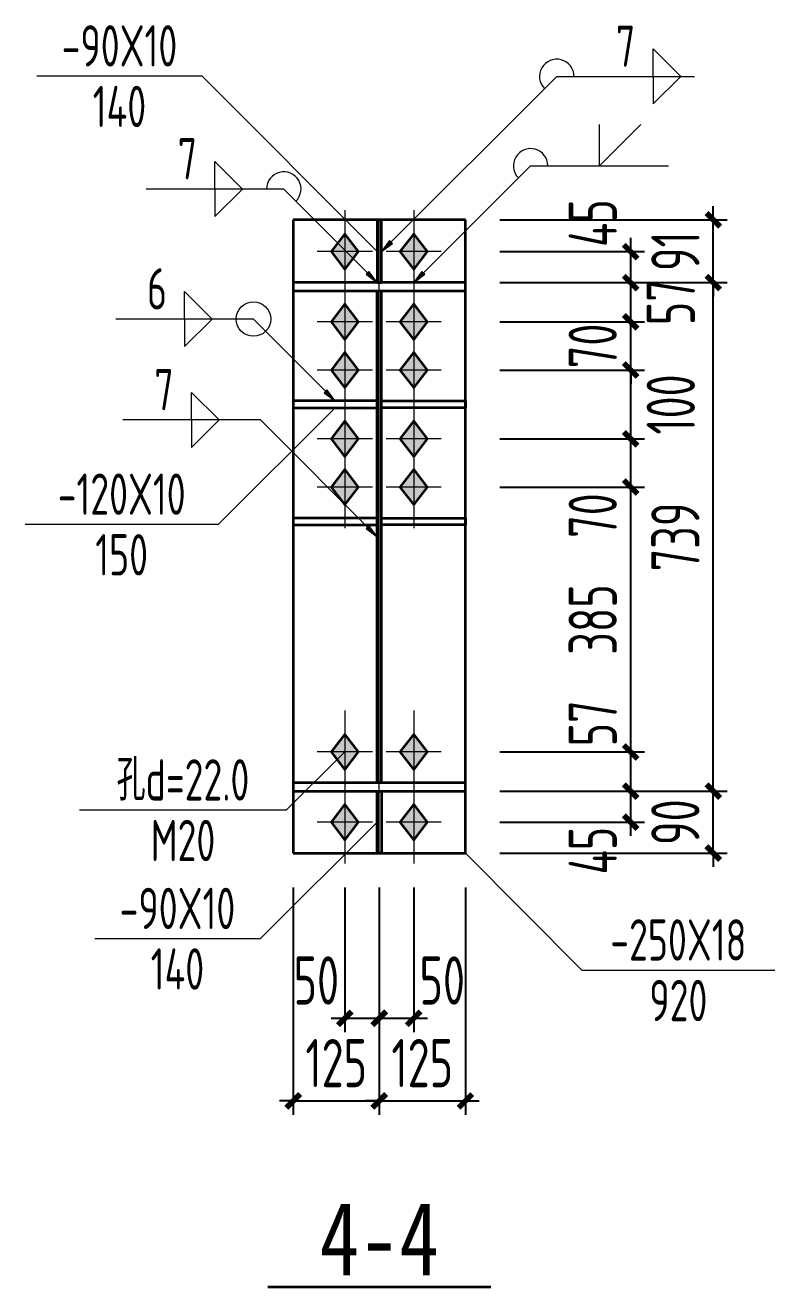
# Model space of a CAD drawing. Extents: x 899043 to 2598688, y -137197 to 211789.
# Drawn here: x 2052266 to 2060428, y 70065 to 83810 of the extents above; entities that cross this region are included whole.
import ezdxf
from ezdxf.enums import TextEntityAlignment as Align

# ---------------------------------------------------------------- set-up
doc = ezdxf.new("R2010")
doc.units = 0
doc.header["$LTSCALE"] = 1500
doc.header["$MEASUREMENT"] = 0
doc.linetypes.add('线型6', pattern=[8.75, 5, -1.25, 1.25, -1.25])
for name, color, linetype, lineweight in [('10', 7, 'Continuous', 35), ('20', 2, 'Continuous', 35), ('尺寸标注', 9, 'Continuous', 18), ('焊缝标注', 9, 'Continuous', 18), ('螺栓孔标注', 9, 'Continuous', 18), ('钢板标注', 9, 'Continuous', 18)]:
    doc.layers.add(name, color=color, linetype=linetype, lineweight=lineweight)
doc.layers.add('PUB_TEXT', color=7, linetype='Continuous')
doc.styles.add('TSSD_Dimension', font='Tssdeng.shx', dxfattribs={"width": 0.7, "bigfont": 'hztxt.shx'})
doc.styles.add('仿宋体', font='', dxfattribs={"width": 0.8})
doc.styles.get('仿宋体').set_extended_font_data('SimSun')
doc.dimstyles.new('TSSD_150_150', dxfattribs={"dimtxt": 525, "dimasz": 150, "dimexe": 150, "dimexo": 375, "dimgap": 150, "dimtad": 1, "dimdec": 0, "dimzin": 0, "dimdsep": 46, "dimtxsty": 'TSSD_Dimension', "dimblk": 'ARCHTICK', "dimblk1": 'ARCHTICK', "dimblk2": 'ARCHTICK', "dimcen": 0, "dimdle": 150, "dimclrt": 7, "dimadec": 0, "dimazin": 0, "dimtfac": 1, "dimtdec": 0, "dimtix": 1, "dimtmove": 2, "dimatfit": 3, "dimfxl": 0, "dimtolj": 1, "dimtzin": 0, "dimarcsym": 0})

# ---------------------------------------------------------------- blocks, each defined once
blk = doc.blocks.new('_ArchTick')
at = {"color": 0, "linetype": 'ByBlock', "const_width": 0.4}
blk.add_lwpolyline([(-0.5, -0.5), (0.5, 0.5)], dxfattribs=at)
blk = doc.blocks.new('*D54')
at = {"layer": 'Defpoints', "color": 0, "linetype": 'Continuous'}
for p in [(2057059, 81343), (2058859, 81343), (2057059, 81006)]:
    blk.add_point(p, dxfattribs=at)
at = {"layer": '尺寸标注', "color": 0, "linetype": 'Continuous', "lineweight": -2}
for p, q in [((2058859, 80856), (2058859, 81493)), ((2057434, 81343), (2059009, 81343)), ((2057434, 81006), (2059009, 81006))]:
    blk.add_line(p, q, dxfattribs=at)
at = {"layer": '尺寸标注', "color": 0, "linetype": 'Continuous', "lineweight": -2, "xscale": 150, "yscale": 150, "zscale": 150}
for p, rotation in [((2058859, 81343), 90), ((2058859, 81006), 270)]:
    blk.add_blockref('_ArchTick', p, dxfattribs=dict(at, rotation=rotation))
at = {"layer": '尺寸标注', "color": 7, "linetype": 'Continuous', "lineweight": 18, "insert": (2058446, 81654), "char_height": 525, "attachment_point": 5, "rotation": 90, "style": 'TSSD_Dimension'}
blk.add_mtext('\\A1;45', dxfattribs=at)
blk = doc.blocks.new('*D55')
at = {"layer": 'Defpoints', "color": 0, "linetype": 'Continuous'}
for p in [(2057059, 81006), (2058859, 81006), (2057059, 80578)]:
    blk.add_point(p, dxfattribs=at)
at = {"layer": '尺寸标注', "color": 0, "linetype": 'Continuous', "lineweight": -2}
for p, q in [((2058859, 80428), (2058859, 81156)), ((2057434, 81006), (2059009, 81006)), ((2057434, 80578), (2059009, 80578))]:
    blk.add_line(p, q, dxfattribs=at)
at = {"layer": '尺寸标注', "color": 0, "linetype": 'Continuous', "lineweight": -2, "xscale": 150, "yscale": 150, "zscale": 150}
for p, rotation in [((2058859, 81006), 90), ((2058859, 80578), 270)]:
    blk.add_blockref('_ArchTick', p, dxfattribs=dict(at, rotation=rotation))
at = {"layer": '尺寸标注', "color": 7, "linetype": 'Continuous', "lineweight": 18, "insert": (2059296, 80792), "char_height": 525, "attachment_point": 5, "rotation": 90, "style": 'TSSD_Dimension'}
blk.add_mtext('\\A1;57', dxfattribs=at)
blk = doc.blocks.new('*D56')
at = {"layer": 'Defpoints', "color": 0, "linetype": 'Continuous'}
for p in [(2057059, 79303), (2058859, 79303), (2057059, 78778)]:
    blk.add_point(p, dxfattribs=at)
at = {"layer": '尺寸标注', "color": 0, "linetype": 'Continuous', "lineweight": -2}
for p, q in [((2058859, 78628), (2058859, 79453)), ((2057434, 79303), (2059009, 79303)), ((2057434, 78778), (2059009, 78778))]:
    blk.add_line(p, q, dxfattribs=at)
at = {"layer": '尺寸标注', "color": 0, "linetype": 'Continuous', "lineweight": -2, "xscale": 150, "yscale": 150, "zscale": 150}
for p, rotation in [((2058859, 79303), 90), ((2058859, 78778), 270)]:
    blk.add_blockref('_ArchTick', p, dxfattribs=dict(at, rotation=rotation))
at = {"layer": '尺寸标注', "color": 7, "linetype": 'Continuous', "lineweight": 18, "insert": (2058446, 78468), "char_height": 525, "attachment_point": 5, "rotation": 90, "style": 'TSSD_Dimension'}
blk.add_mtext('\\A1;70', dxfattribs=at)
blk = doc.blocks.new('*D57')
at = {"layer": 'Defpoints', "color": 0, "linetype": 'Continuous'}
for p in [(2057059, 80053), (2058859, 80053), (2057059, 79303)]:
    blk.add_point(p, dxfattribs=at)
at = {"layer": '尺寸标注', "color": 0, "linetype": 'Continuous', "lineweight": -2}
for p, q in [((2058859, 79153), (2058859, 80203)), ((2057434, 80053), (2059009, 80053)), ((2057434, 79303), (2059009, 79303))]:
    blk.add_line(p, q, dxfattribs=at)
at = {"layer": '尺寸标注', "color": 0, "linetype": 'Continuous', "lineweight": -2, "xscale": 150, "yscale": 150, "zscale": 150}
for p, rotation in [((2058859, 80053), 90), ((2058859, 79303), 270)]:
    blk.add_blockref('_ArchTick', p, dxfattribs=dict(at, rotation=rotation))
at = {"layer": '尺寸标注', "color": 7, "linetype": 'Continuous', "lineweight": 18, "insert": (2059296, 79678), "char_height": 525, "attachment_point": 5, "rotation": 90, "style": 'TSSD_Dimension'}
blk.add_mtext('\\A1;100', dxfattribs=at)
blk = doc.blocks.new('*D58')
at = {"layer": 'Defpoints', "color": 0, "linetype": 'Continuous'}
for p in [(2057059, 80578), (2058859, 80578), (2057059, 80053)]:
    blk.add_point(p, dxfattribs=at)
at = {"layer": '尺寸标注', "color": 0, "linetype": 'Continuous', "lineweight": -2}
for p, q in [((2058859, 80578), (2058859, 80728)), ((2057434, 80578), (2059009, 80578)), ((2058859, 80053), (2058859, 80578)), ((2057434, 80053), (2059009, 80053)), ((2058859, 80053), (2058859, 79903))]:
    blk.add_line(p, q, dxfattribs=at)
at = {"layer": '尺寸标注', "color": 0, "linetype": 'Continuous', "lineweight": -2, "xscale": 150, "yscale": 150, "zscale": 150}
for p, rotation in [((2058859, 80578), 270), ((2058859, 80053), 90)]:
    blk.add_blockref('_ArchTick', p, dxfattribs=dict(at, rotation=rotation))
at = {"layer": '尺寸标注', "color": 7, "linetype": 'Continuous', "lineweight": 18, "insert": (2058446, 80316), "char_height": 525, "attachment_point": 5, "rotation": 90, "style": 'TSSD_Dimension'}
blk.add_mtext('\\A1;70', dxfattribs=at)
blk = doc.blocks.new('*D59')
at = {"layer": 'Defpoints', "color": 0, "linetype": 'Continuous'}
for p in [(2057059, 75465), (2058859, 75465), (2057059, 75127)]:
    blk.add_point(p, dxfattribs=at)
at = {"layer": '尺寸标注', "color": 0, "linetype": 'Continuous', "lineweight": -2}
for p, q in [((2058859, 74977), (2058859, 75615)), ((2057434, 75465), (2059009, 75465)), ((2057434, 75127), (2059009, 75127))]:
    blk.add_line(p, q, dxfattribs=at)
at = {"layer": '尺寸标注', "color": 0, "linetype": 'Continuous', "lineweight": -2, "xscale": 150, "yscale": 150, "zscale": 150}
for p, rotation in [((2058859, 75465), 90), ((2058859, 75127), 270)]:
    blk.add_blockref('_ArchTick', p, dxfattribs=dict(at, rotation=rotation))
at = {"layer": '尺寸标注', "color": 7, "linetype": 'Continuous', "lineweight": 18, "insert": (2058446, 74817), "char_height": 525, "attachment_point": 5, "rotation": 90, "style": 'TSSD_Dimension'}
blk.add_mtext('\\A1;45', dxfattribs=at)
blk = doc.blocks.new('*D60')
at = {"layer": 'Defpoints', "color": 0, "linetype": 'Continuous'}
for p in [(2057059, 75892), (2058859, 75892), (2057059, 75465)]:
    blk.add_point(p, dxfattribs=at)
at = {"layer": '尺寸标注', "color": 0, "linetype": 'Continuous', "lineweight": -2}
for p, q in [((2058859, 75315), (2058859, 76042)), ((2057434, 75892), (2059009, 75892)), ((2057434, 75465), (2059009, 75465))]:
    blk.add_line(p, q, dxfattribs=at)
at = {"layer": '尺寸标注', "color": 0, "linetype": 'Continuous', "lineweight": -2, "xscale": 150, "yscale": 150, "zscale": 150}
for p, rotation in [((2058859, 75892), 90), ((2058859, 75465), 270)]:
    blk.add_blockref('_ArchTick', p, dxfattribs=dict(at, rotation=rotation))
at = {"layer": '尺寸标注', "color": 7, "linetype": 'Continuous', "lineweight": 18, "insert": (2058446, 76203), "char_height": 525, "attachment_point": 5, "rotation": 90, "style": 'TSSD_Dimension'}
blk.add_mtext('\\A1;57', dxfattribs=at)
blk = doc.blocks.new('*D61')
at = {"layer": 'Defpoints', "color": 0, "linetype": 'Continuous'}
for p in [(2057059, 78778), (2058859, 78778), (2057059, 75892)]:
    blk.add_point(p, dxfattribs=at)
at = {"layer": '尺寸标注', "color": 0, "linetype": 'Continuous', "lineweight": -2}
for p, q in [((2058859, 75742), (2058859, 78928)), ((2057434, 78778), (2059009, 78778)), ((2057434, 75892), (2059009, 75892))]:
    blk.add_line(p, q, dxfattribs=at)
at = {"layer": '尺寸标注', "color": 0, "linetype": 'Continuous', "lineweight": -2, "xscale": 150, "yscale": 150, "zscale": 150}
for p, rotation in [((2058859, 78778), 90), ((2058859, 75892), 270)]:
    blk.add_blockref('_ArchTick', p, dxfattribs=dict(at, rotation=rotation))
at = {"layer": '尺寸标注', "color": 7, "linetype": 'Continuous', "lineweight": 18, "insert": (2058446, 77335), "char_height": 525, "attachment_point": 5, "rotation": 90, "style": 'TSSD_Dimension'}
blk.add_mtext('\\A1;385', dxfattribs=at)
blk = doc.blocks.new('*D62')
at = {"layer": 'Defpoints', "color": 0, "linetype": 'Continuous'}
for p in [(2055746, 74790), (2056121, 74790), (2056121, 72990)]:
    blk.add_point(p, dxfattribs=at)
at = {"layer": '尺寸标注', "color": 0, "linetype": 'Continuous', "lineweight": -2}
for p, q in [((2055746, 74415), (2055746, 72840)), ((2056121, 74415), (2056121, 72840)), ((2055596, 72990), (2056271, 72990))]:
    blk.add_line(p, q, dxfattribs=at)
at = {"layer": '尺寸标注', "color": 0, "linetype": 'Continuous', "lineweight": -2, "xscale": 150, "yscale": 150, "zscale": 150, "rotation": 180}
blk.add_blockref('_ArchTick', (2055746, 72990), dxfattribs=at)
at = {"layer": '尺寸标注', "color": 0, "linetype": 'Continuous', "lineweight": -2, "xscale": 150, "yscale": 150, "zscale": 150}
blk.add_blockref('_ArchTick', (2056121, 72990), dxfattribs=at)
at = {"layer": '尺寸标注', "color": 7, "linetype": 'Continuous', "lineweight": 18, "insert": (2055436, 73402), "char_height": 525, "attachment_point": 5, "style": 'TSSD_Dimension'}
blk.add_mtext('\\A1;50', dxfattribs=at)
blk = doc.blocks.new('*D63')
at = {"layer": 'Defpoints', "color": 0, "linetype": 'Continuous'}
for p in [(2056121, 74790), (2056496, 74790), (2056496, 72990)]:
    blk.add_point(p, dxfattribs=at)
at = {"layer": '尺寸标注', "color": 0, "linetype": 'Continuous', "lineweight": -2}
for p, q in [((2056121, 74415), (2056121, 72840)), ((2056496, 74415), (2056496, 72840)), ((2055971, 72990), (2056646, 72990))]:
    blk.add_line(p, q, dxfattribs=at)
at = {"layer": '尺寸标注', "color": 0, "linetype": 'Continuous', "lineweight": -2, "xscale": 150, "yscale": 150, "zscale": 150, "rotation": 180}
blk.add_blockref('_ArchTick', (2056121, 72990), dxfattribs=at)
at = {"layer": '尺寸标注', "color": 0, "linetype": 'Continuous', "lineweight": -2, "xscale": 150, "yscale": 150, "zscale": 150}
blk.add_blockref('_ArchTick', (2056496, 72990), dxfattribs=at)
at = {"layer": '尺寸标注', "color": 7, "linetype": 'Continuous', "lineweight": 18, "insert": (2056807, 73402), "char_height": 525, "attachment_point": 5, "style": 'TSSD_Dimension'}
blk.add_mtext('\\A1;50', dxfattribs=at)
blk = doc.blocks.new('*D64')
at = {"layer": 'Defpoints', "color": 0, "linetype": 'Continuous'}
for p in [(2055184, 74790), (2056121, 74790), (2056121, 72090)]:
    blk.add_point(p, dxfattribs=at)
at = {"layer": '尺寸标注', "color": 0, "linetype": 'Continuous', "lineweight": -2}
for p, q in [((2055184, 74415), (2055184, 71940)), ((2056121, 74415), (2056121, 71940)), ((2055184, 72090), (2055034, 72090)), ((2055184, 72090), (2056121, 72090)), ((2056121, 72090), (2056271, 72090))]:
    blk.add_line(p, q, dxfattribs=at)
at = {"layer": '尺寸标注', "color": 0, "linetype": 'Continuous', "lineweight": -2, "xscale": 150, "yscale": 150, "zscale": 150}
blk.add_blockref('_ArchTick', (2055184, 72090), dxfattribs=at)
at = {"layer": '尺寸标注', "color": 0, "linetype": 'Continuous', "lineweight": -2, "xscale": 150, "yscale": 150, "zscale": 150, "rotation": 180}
blk.add_blockref('_ArchTick', (2056121, 72090), dxfattribs=at)
at = {"layer": '尺寸标注', "color": 7, "linetype": 'Continuous', "lineweight": 18, "insert": (2055653, 72502), "char_height": 525, "attachment_point": 5, "style": 'TSSD_Dimension'}
blk.add_mtext('\\A1;125', dxfattribs=at)
blk = doc.blocks.new('*D65')
at = {"layer": 'Defpoints', "color": 0, "linetype": 'Continuous'}
for p in [(2056121, 74790), (2057059, 74790), (2057059, 72090)]:
    blk.add_point(p, dxfattribs=at)
at = {"layer": '尺寸标注', "color": 0, "linetype": 'Continuous', "lineweight": -2}
for p, q in [((2056121, 74415), (2056121, 71940)), ((2057059, 74415), (2057059, 71940)), ((2056121, 72090), (2055971, 72090)), ((2056121, 72090), (2057059, 72090)), ((2057059, 72090), (2057209, 72090))]:
    blk.add_line(p, q, dxfattribs=at)
at = {"layer": '尺寸标注', "color": 0, "linetype": 'Continuous', "lineweight": -2, "xscale": 150, "yscale": 150, "zscale": 150}
blk.add_blockref('_ArchTick', (2056121, 72090), dxfattribs=at)
at = {"layer": '尺寸标注', "color": 0, "linetype": 'Continuous', "lineweight": -2, "xscale": 150, "yscale": 150, "zscale": 150, "rotation": 180}
blk.add_blockref('_ArchTick', (2057059, 72090), dxfattribs=at)
at = {"layer": '尺寸标注', "color": 7, "linetype": 'Continuous', "lineweight": 18, "insert": (2056590, 72502), "char_height": 525, "attachment_point": 5, "style": 'TSSD_Dimension'}
blk.add_mtext('\\A1;125', dxfattribs=at)
blk = doc.blocks.new('*D66')
at = {"layer": 'Defpoints', "color": 0, "linetype": 'Continuous'}
for p in [(2057059, 75465), (2059759, 75465), (2057059, 74790)]:
    blk.add_point(p, dxfattribs=at)
at = {"layer": '尺寸标注', "color": 0, "linetype": 'Continuous', "lineweight": -2}
for p, q in [((2059759, 75465), (2059759, 75615)), ((2057434, 75465), (2059909, 75465)), ((2059759, 74790), (2059759, 75465)), ((2057434, 74790), (2059909, 74790)), ((2059759, 74790), (2059759, 74640))]:
    blk.add_line(p, q, dxfattribs=at)
at = {"layer": '尺寸标注', "color": 0, "linetype": 'Continuous', "lineweight": -2, "xscale": 150, "yscale": 150, "zscale": 150}
for p, rotation in [((2059759, 75465), 270), ((2059759, 74790), 90)]:
    blk.add_blockref('_ArchTick', p, dxfattribs=dict(at, rotation=rotation))
at = {"layer": '尺寸标注', "color": 7, "linetype": 'Continuous', "lineweight": 18, "insert": (2059346, 75127), "char_height": 525, "attachment_point": 5, "rotation": 90, "style": 'TSSD_Dimension'}
blk.add_mtext('\\A1;90', dxfattribs=at)
blk = doc.blocks.new('*D67')
at = {"layer": 'Defpoints', "color": 0, "linetype": 'Continuous'}
for p in [(2057059, 81006), (2059759, 81006), (2057059, 75465)]:
    blk.add_point(p, dxfattribs=at)
at = {"layer": '尺寸标注', "color": 0, "linetype": 'Continuous', "lineweight": -2}
for p, q in [((2059759, 75315), (2059759, 81156)), ((2057434, 81006), (2059909, 81006)), ((2057434, 75465), (2059909, 75465))]:
    blk.add_line(p, q, dxfattribs=at)
at = {"layer": '尺寸标注', "color": 0, "linetype": 'Continuous', "lineweight": -2, "xscale": 150, "yscale": 150, "zscale": 150}
for p, rotation in [((2059759, 81006), 90), ((2059759, 75465), 270)]:
    blk.add_blockref('_ArchTick', p, dxfattribs=dict(at, rotation=rotation))
at = {"layer": '尺寸标注', "color": 7, "linetype": 'Continuous', "lineweight": 18, "insert": (2059346, 78235), "char_height": 525, "attachment_point": 5, "rotation": 90, "style": 'TSSD_Dimension'}
blk.add_mtext('\\A1;739', dxfattribs=at)
blk = doc.blocks.new('*D68')
at = {"layer": 'Defpoints', "color": 0, "linetype": 'Continuous'}
for p in [(2057059, 81690), (2059759, 81690), (2057059, 81006)]:
    blk.add_point(p, dxfattribs=at)
at = {"layer": '尺寸标注', "color": 0, "linetype": 'Continuous', "lineweight": -2}
for p, q in [((2059759, 81690), (2059759, 81840)), ((2057434, 81690), (2059909, 81690)), ((2059759, 81006), (2059759, 81690)), ((2057434, 81006), (2059909, 81006)), ((2059759, 81006), (2059759, 80856))]:
    blk.add_line(p, q, dxfattribs=at)
at = {"layer": '尺寸标注', "color": 0, "linetype": 'Continuous', "lineweight": -2, "xscale": 150, "yscale": 150, "zscale": 150}
for p, rotation in [((2059759, 81690), 270), ((2059759, 81006), 90)]:
    blk.add_blockref('_ArchTick', p, dxfattribs=dict(at, rotation=rotation))
at = {"layer": '尺寸标注', "color": 7, "linetype": 'Continuous', "lineweight": 18, "insert": (2059346, 81348), "char_height": 525, "attachment_point": 5, "rotation": 90, "style": 'TSSD_Dimension'}
blk.add_mtext('\\A1;91', dxfattribs=at)

msp = doc.modelspace()

# ---------------------------------------------------------------- hatches: boundary and pattern name
at = {"layer": '10'}
for points in [[(2055746.3, 81538.4), (2055596.3, 81343.4), (2055746.3, 81148.4), (2055896.3, 81343.4)], [(2056496.3, 81538.4), (2056346.3, 81343.4), (2056496.3, 81148.4), (2056646.3, 81343.4)], [(2055746.3, 80773.4), (2055596.3, 80578.4), (2055746.3, 80383.4), (2055896.3, 80578.4)], [(2056496.3, 80773.4), (2056346.3, 80578.4), (2056496.3, 80383.4), (2056646.3, 80578.4)], [(2055746.3, 80248.4), (2055596.3, 80053.4), (2055746.3, 79858.4), (2055896.3, 80053.4)], [(2056496.3, 80248.4), (2056346.3, 80053.4), (2056496.3, 79858.4), (2056646.3, 80053.4)], [(2055746.3, 79498.4), (2055596.3, 79303.4), (2055746.3, 79108.4), (2055896.3, 79303.4)], [(2056496.3, 79498.4), (2056346.3, 79303.4), (2056496.3, 79108.4), (2056646.3, 79303.4)], [(2055746.3, 78973.4), (2055596.3, 78778.4), (2055746.3, 78583.4), (2055896.3, 78778.4)], [(2056496.3, 78973.4), (2056346.3, 78778.4), (2056496.3, 78583.4), (2056646.3, 78778.4)], [(2055746.3, 76087.5), (2055596.3, 75892.5), (2055746.3, 75697.5), (2055896.3, 75892.5)], [(2056496.3, 76087.5), (2056346.3, 75892.5), (2056496.3, 75697.5), (2056646.3, 75892.5)], [(2055746.3, 75322.5), (2055596.3, 75127.5), (2055746.3, 74932.5), (2055896.3, 75127.5)], [(2056496.3, 75322.5), (2056346.3, 75127.5), (2056496.3, 74932.5), (2056646.3, 75127.5)]]:
    msp.add_hatch(color=1, dxfattribs=at).paths.add_polyline_path(points)
at = {"layer": '焊缝标注'}
for points in [[(2056143.8, 81343.4), (2056265.8, 81433.5), (2056234, 81465.3)], [(2056098.8, 81005.9), (2056008.8, 81128), (2055976.9, 81096.2)], [(2056496.3, 81005.9), (2056618.3, 81096), (2056586.5, 81127.8)], [(2055641.3, 79715.9), (2055551.3, 79838), (2055519.4, 79806.2)], [(2056098.8, 78235.4), (2056008.8, 78357.5), (2055976.9, 78325.7)]]:
    msp.add_hatch(color=256, dxfattribs=at).paths.add_polyline_path(points)

# ---------------------------------------------------------------- linework, layer by layer
at = {"layer": '10', "color": 9, "lineweight": 18, "ltscale": 2}
for p, q in [((2055746.3, 81793.4), (2055746.3, 80893.4)), ((2056496.3, 81793.4), (2056496.3, 80893.4)), ((2056046.3, 81343.4), (2055446.3, 81343.4)), ((2056796.3, 81343.4), (2056196.3, 81343.4)), ((2055746.3, 81028.4), (2055746.3, 80128.4)), ((2056496.3, 81028.4), (2056496.3, 80128.4)), ((2056046.3, 80578.4), (2055446.3, 80578.4)), ((2056796.3, 80578.4), (2056196.3, 80578.4)), ((2055746.3, 80503.4), (2055746.3, 79603.4)), ((2056496.3, 80503.4), (2056496.3, 79603.4)), ((2056046.3, 80053.4), (2055446.3, 80053.4)), ((2056796.3, 80053.4), (2056196.3, 80053.4)), ((2055746.3, 79753.4), (2055746.3, 78853.4)), ((2056496.3, 79753.4), (2056496.3, 78853.4)), ((2056046.3, 79303.4), (2055446.3, 79303.4)), ((2055746.3, 79228.4), (2055746.3, 78328.4)), ((2056796.3, 79303.4), (2056196.3, 79303.4)), ((2056496.3, 79228.4), (2056496.3, 78328.4)), ((2056046.3, 78778.4), (2055446.3, 78778.4)), ((2056796.3, 78778.4), (2056196.3, 78778.4)), ((2055746.3, 76342.5), (2055746.3, 75442.5)), ((2056496.3, 76342.5), (2056496.3, 75442.5)), ((2056046.3, 75892.5), (2055446.3, 75892.5)), ((2056796.3, 75892.5), (2056196.3, 75892.5)), ((2055746.3, 75577.5), (2055746.3, 74677.5)), ((2056496.3, 75577.5), (2056496.3, 74677.5)), ((2056046.3, 75127.5), (2055446.3, 75127.5)), ((2056796.3, 75127.5), (2056196.3, 75127.5))]:
    msp.add_line(p, q, dxfattribs=at)
at = {"layer": '10', "linetype": '线型6', "lineweight": 18, "ltscale": 2}
msp.add_line((2056121.3, 74775), (2056121.3, 81705), dxfattribs=at)
at = {"layer": '10', "color": 3, "lineweight": 35, "ltscale": 2}
for p, q in [((2057058.8, 81005.9), (2055183.8, 81005.9)), ((2055183.8, 81005.9), (2055183.8, 80915.9)), ((2057058.8, 80915.9), (2057058.8, 81005.9)), ((2055183.8, 80915.9), (2057058.8, 80915.9)), ((2056098.8, 75555), (2056098.8, 80915.9)), ((2056143.8, 75555), (2056143.8, 80915.9)), ((2057058.8, 75555), (2055183.8, 75555)), ((2055183.8, 75555), (2055183.8, 75465)), ((2055183.8, 75465), (2057058.8, 75465)), ((2057058.8, 75465), (2057058.8, 75555))]:
    msp.add_line(p, q, dxfattribs=at)
at = {"layer": '10', "lineweight": 35, "ltscale": 2}
msp.add_line((2054906.3, 70065), (2057336.3, 70065), dxfattribs=at)
at = {"layer": '10', "color": 1, "linetype": 'Continuous'}
for points in [[(2055746.3, 81538.4), (2055596.3, 81343.4), (2055746.3, 81148.4), (2055896.3, 81343.4)], [(2056496.3, 81538.4), (2056346.3, 81343.4), (2056496.3, 81148.4), (2056646.3, 81343.4)], [(2055746.3, 80773.4), (2055596.3, 80578.4), (2055746.3, 80383.4), (2055896.3, 80578.4)], [(2056496.3, 80773.4), (2056346.3, 80578.4), (2056496.3, 80383.4), (2056646.3, 80578.4)], [(2055746.3, 80248.4), (2055596.3, 80053.4), (2055746.3, 79858.4), (2055896.3, 80053.4)], [(2056496.3, 80248.4), (2056346.3, 80053.4), (2056496.3, 79858.4), (2056646.3, 80053.4)], [(2055746.3, 79498.4), (2055596.3, 79303.4), (2055746.3, 79108.4), (2055896.3, 79303.4)], [(2056496.3, 79498.4), (2056346.3, 79303.4), (2056496.3, 79108.4), (2056646.3, 79303.4)], [(2055746.3, 78973.4), (2055596.3, 78778.4), (2055746.3, 78583.4), (2055896.3, 78778.4)], [(2056496.3, 78973.4), (2056346.3, 78778.4), (2056496.3, 78583.4), (2056646.3, 78778.4)], [(2055746.3, 76087.5), (2055596.3, 75892.5), (2055746.3, 75697.5), (2055896.3, 75892.5)], [(2056496.3, 76087.5), (2056346.3, 75892.5), (2056496.3, 75697.5), (2056646.3, 75892.5)], [(2055746.3, 75322.5), (2055596.3, 75127.5), (2055746.3, 74932.5), (2055896.3, 75127.5)], [(2056496.3, 75322.5), (2056346.3, 75127.5), (2056496.3, 74932.5), (2056646.3, 75127.5)]]:
    msp.add_lwpolyline(points, close=True, dxfattribs=at)
at = {"layer": '20', "lineweight": 35, "ltscale": 2}
for p, q in [((2057058.8, 81690), (2055183.8, 81690)), ((2055183.8, 81690), (2055183.8, 74790)), ((2056143.8, 81680.9), (2056098.8, 81680.9)), ((2056098.8, 81680.9), (2056098.8, 81005.9)), ((2056143.8, 81005.9), (2056143.8, 81680.9)), ((2057058.8, 74790), (2057058.8, 81690)), ((2056098.8, 81005.9), (2056143.8, 81005.9)), ((2056098.8, 79715.9), (2055183.8, 79715.9)), ((2055183.8, 79715.9), (2055183.8, 79640.9)), ((2055183.8, 79640.9), (2056098.8, 79640.9)), ((2056098.8, 79640.9), (2056098.8, 79715.9)), ((2056143.8, 79715.9), (2057058.8, 79715.9)), ((2056143.8, 79640.9), (2056143.8, 79715.9)), ((2057058.8, 79640.9), (2056143.8, 79640.9)), ((2057058.8, 79715.9), (2057058.8, 79640.9)), ((2056098.8, 78440.9), (2055183.8, 78440.9)), ((2055183.8, 78440.9), (2055183.8, 78365.9)), ((2055183.8, 78365.9), (2056098.8, 78365.9)), ((2056098.8, 78365.9), (2056098.8, 78440.9)), ((2056143.8, 78440.9), (2057058.8, 78440.9)), ((2056143.8, 78365.9), (2056143.8, 78440.9)), ((2057058.8, 78365.9), (2056143.8, 78365.9)), ((2057058.8, 78440.9), (2057058.8, 78365.9)), ((2056098.8, 75465), (2056143.8, 75465)), ((2056098.8, 74790), (2056098.8, 75465)), ((2056143.8, 75465), (2056143.8, 74790)), ((2055183.8, 74790), (2057058.8, 74790)), ((2056143.8, 74790), (2056098.8, 74790))]:
    msp.add_line(p, q, dxfattribs=at)
at = {"layer": '焊缝标注', "lineweight": 18, "ltscale": 2}
for p, q in [((2059103.7, 83551.8), (2059403.7, 83251.8)), ((2059103.7, 83251.8), (2059103.7, 83551.8)), ((2056143.8, 81343.4), (2058053.7, 83251.8)), ((2058053.7, 83251.8), (2059553.7, 83251.8)), ((2059103.7, 82951.8), (2059403.7, 83251.8)), ((2059103.7, 83251.8), (2059103.7, 82951.8)), ((2058519.6, 82278.2), (2058519.6, 82728.2)), ((2058519.6, 82278.2), (2058969.6, 82728.2)), ((2054631.8, 82025.3), (2054331.8, 82325.3)), ((2054331.8, 82025.3), (2054331.8, 82325.3)), ((2056496.3, 81005.9), (2057769.6, 82278.2)), ((2057769.6, 82278.2), (2059269.6, 82278.2)), ((2055081.8, 82025.3), (2053581.8, 82025.3)), ((2054631.8, 82025.3), (2054331.8, 81725.3)), ((2054331.8, 82025.3), (2054331.8, 81725.3)), ((2056098.8, 81005.9), (2055081.8, 82025.3)), ((2054301.4, 80607.9), (2054001.4, 80907.9)), ((2054001.4, 80607.9), (2054001.4, 80907.9)), ((2054751.4, 80607.9), (2053251.4, 80607.9)), ((2054301.4, 80607.9), (2054001.4, 80307.9)), ((2054001.4, 80607.9), (2054001.4, 80307.9)), ((2055641.3, 79715.9), (2054751.4, 80607.9)), ((2054377.5, 79509.8), (2054077.5, 79809.8)), ((2054077.5, 79509.8), (2054077.5, 79809.8)), ((2054827.5, 79509.8), (2053327.5, 79509.8)), ((2054377.5, 79509.8), (2054077.5, 79209.8)), ((2054077.5, 79509.8), (2054077.5, 79209.8)), ((2056098.8, 78235.4), (2054827.5, 79509.8))]:
    msp.add_line(p, q, dxfattribs=at)
at = {"layer": '焊缝标注', "linetype": 'Continuous'}
for points in [[(2056143.8, 81343.4), (2056265.8, 81433.5), (2056234, 81465.3)], [(2056098.8, 81005.9), (2056008.8, 81128), (2055976.9, 81096.2)], [(2056496.3, 81005.9), (2056618.3, 81096), (2056586.5, 81127.8)], [(2055641.3, 79715.9), (2055551.3, 79838), (2055519.4, 79806.2)], [(2056098.8, 78235.4), (2056008.8, 78357.5), (2055976.9, 78325.7)]]:
    msp.add_lwpolyline(points, close=True, dxfattribs=at)
at = {"layer": '焊缝标注', "lineweight": 18, "ltscale": 2}
msp.add_circle((2054751.4, 80607.9), 187.5, dxfattribs=at)
for centre, start, end in [((2058053.7, 83251.8), 0, 224.97719), ((2057769.6, 82278.2), 0, 224.97719), ((2055081.8, 82025.3), 314.93158, 180)]:
    msp.add_arc(centre, 187.5, start, end, dxfattribs=at)
at = {"layer": '螺栓孔标注', "lineweight": 18, "ltscale": 2}
for p, q in [((2055746.3, 75892.5), (2055108.6, 75257.4)), ((2055108.6, 75257.4), (2052858.6, 75257.4))]:
    msp.add_line(p, q, dxfattribs=at)
at = {"layer": '螺栓孔标注', "ltscale": 2}
msp.add_lwpolyline([(2055746.5, 75892.5, 0.3, 0.3, 1), (2055746.2, 75892.5, 0.3, 0.3, 1)], format="xyseb", close=True, dxfattribs=at)
at = {"layer": '钢板标注', "lineweight": 18, "ltscale": 2}
for p, q in [((2054191.9, 83254.9), (2052391.9, 83254.9)), ((2056098.8, 81343.4), (2054191.9, 83254.9)), ((2055641.3, 79640.9), (2054366, 78370.6)), ((2054366, 78370.6), (2052266, 78370.6)), ((2056098.8, 75127.5), (2054823.5, 73857.2)), ((2057058.8, 74790), (2058328, 73513.7)), ((2054823.5, 73857.2), (2053023.5, 73857.2)), ((2058328, 73513.7), (2060428, 73513.7))]:
    msp.add_line(p, q, dxfattribs=at)
at = {"layer": '钢板标注', "ltscale": 2}
for points in [[(2056099, 81343.4, 0.3, 0.3, 1), (2056098.7, 81343.4, 0.3, 0.3, 1)], [(2055641.5, 79640.9, 0.3, 0.3, 1), (2055641.2, 79640.9, 0.3, 0.3, 1)], [(2056099, 75127.5, 0.3, 0.3, 1), (2056098.7, 75127.5, 0.3, 0.3, 1)], [(2057059, 74790, 0.3, 0.3, 1), (2057058.7, 74790, 0.3, 0.3, 1)]]:
    msp.add_lwpolyline(points, format="xyseb", close=True, dxfattribs=at)

# ---------------------------------------------------------------- texts
at = {"layer": 'PUB_TEXT', "style": '仿宋体', "width": 0.8}
msp.add_text('4-4', height=797.47, dxfattribs=at).set_placement((2056121.3, 70590), align=Align.MIDDLE_CENTER)
at = {"layer": '焊缝标注', "lineweight": 25, "style": 'TSSD_Dimension', "width": 0.7}
for s, p in [('7', (2058803.7, 83356.8)), ('7', (2054031.8, 82130.3)), ('6', (2053701.4, 80712.9)), ('7', (2053777.5, 79614.8))]:
    msp.add_text(s, height=450, dxfattribs=at).set_placement(p, align=Align.CENTER)
at = {"layer": '螺栓孔标注', "lineweight": 25, "style": 'TSSD_Dimension', "width": 0.7}
msp.add_text('孔d=22.0', height=450, dxfattribs=at).set_placement((2053983.6, 75362.4), align=Align.CENTER)
msp.add_text('M20', height=450, dxfattribs=at).set_placement((2053983.6, 75152.4), align=Align.TOP_CENTER)
at = {"layer": '钢板标注', "lineweight": 25, "style": 'TSSD_Dimension', "width": 0.7}
for s, p in [('-90X10', (2053291.9, 83359.9)), ('-120X10', (2053316, 78475.6)), ('-90X10', (2053923.5, 73962.2)), ('-250X18', (2059378, 73618.7))]:
    msp.add_text(s, height=450, dxfattribs=at).set_placement(p, align=Align.CENTER)
for s, p in [('140', (2053291.9, 83149.9)), ('150', (2053316, 78265.6)), ('140', (2053923.5, 73752.2)), ('920', (2059378, 73408.7))]:
    msp.add_text(s, height=450, dxfattribs=at).set_placement(p, align=Align.TOP_CENTER)

# ---------------------------------------------------------------- dimensions: what is measured, and where the dimension line sits
at = {"layer": '尺寸标注', "linetype": 'Continuous', "lineweight": 18}
for base, p1, p2, text, picture, middle in [((2058858.8, 81343.4), (2057058.8, 81005.9), (2057058.8, 81343.4), '45', '*D54', (2058446.3, 81653.7)), ((2058858.8, 81005.9), (2057058.8, 80578.4), (2057058.8, 81005.9), '57', '*D55', (2059296.3, 80792.1)), ((2058858.8, 80053.4), (2057058.8, 79303.4), (2057058.8, 80053.4), '100', '*D57', (2059296.3, 79678.4)), ((2058858.8, 79303.4), (2057058.8, 78778.4), (2057058.8, 79303.4), '70', '*D56', (2058446.3, 78468.1)), ((2058858.8, 75892.5), (2057058.8, 75465), (2057058.8, 75892.5), '57', '*D60', (2058446.3, 76202.8)), ((2058858.8, 75465), (2057058.8, 75127.5), (2057058.8, 75465), '45', '*D59', (2058446.3, 74817.2))]:
    dim = msp.add_linear_dim(base=base, p1=p1, p2=p2, angle=90, text=text, dimstyle='TSSD_150_150', dxfattribs=at)
    dim.commit()
    dim.dimension.update_dxf_attribs({"geometry": picture, "text_midpoint": middle, "dimtype": 160})
for base, p1, p2, text, picture, middle in [((2059758.8, 81690), (2057058.8, 81005.9), (2057058.8, 81690), '91', '*D68', (2059346.3, 81347.9)), ((2059758.8, 81005.9), (2057058.8, 75465), (2057058.8, 81005.9), '739', '*D67', (2059346.3, 78235.4)), ((2058858.8, 80578.4), (2057058.8, 80053.4), (2057058.8, 80578.4), '70', '*D58', (2058446.3, 80315.9)), ((2058858.8, 78778.4), (2057058.8, 75892.5), (2057058.8, 78778.4), '385', '*D61', (2058446.3, 77335.4)), ((2059758.8, 75465), (2057058.8, 74790), (2057058.8, 75465), '90', '*D66', (2059346.3, 75127.5))]:
    dim = msp.add_linear_dim(base=base, p1=p1, p2=p2, angle=90, text=text, dimstyle='TSSD_150_150', dxfattribs=at)
    dim.commit()
    dim.dimension.update_dxf_attribs({"geometry": picture, "text_midpoint": middle})
for base, p1, p2, picture, middle in [((2056121.3, 72090), (2055183.8, 74790), (2056121.3, 74790), '*D64', (2055652.6, 72502.5)), ((2057058.8, 72090), (2056121.3, 74790), (2057058.8, 74790), '*D65', (2056590.1, 72502.5))]:
    dim = msp.add_linear_dim(base=base, p1=p1, p2=p2, text='125', dimstyle='TSSD_150_150', dxfattribs=at)
    dim.commit()
    dim.dimension.update_dxf_attribs({"geometry": picture, "text_midpoint": middle})
for base, p1, p2, picture, middle in [((2056121.3, 72990), (2055746.3, 74790), (2056121.3, 74790), '*D62', (2055436, 73402.5)), ((2056496.3, 72990), (2056121.3, 74790), (2056496.3, 74790), '*D63', (2056806.6, 73402.5))]:
    dim = msp.add_linear_dim(base=base, p1=p1, p2=p2, text='50', dimstyle='TSSD_150_150', dxfattribs=at)
    dim.commit()
    dim.dimension.update_dxf_attribs({"geometry": picture, "text_midpoint": middle, "dimtype": 160})

doc.saveas('drawing.dxf')
